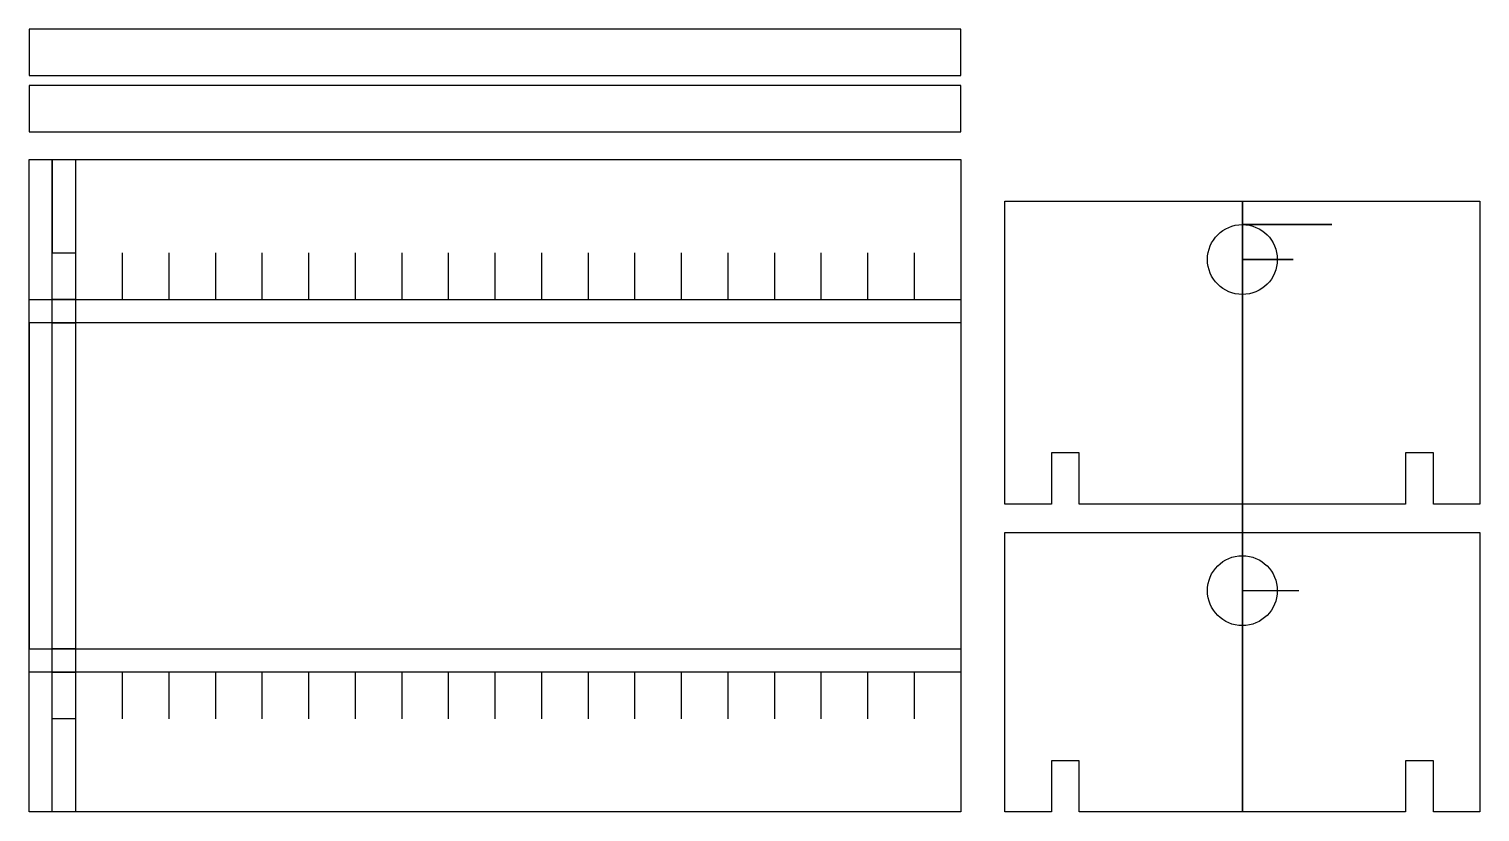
# Model space of a CAD drawing. Header units: millimetres. Extents: x 30 to 341, y 41 to 209.
import ezdxf

# ---------------------------------------------------------------- set-up
doc = ezdxf.new("R2010")
doc.units = ezdxf.units.MM

msp = doc.modelspace()

# ---------------------------------------------------------------- linework, layer by layer
at = {"color": 215, "true_color": 0xa953a0}
for p, q in [((29.8, 180.74), (39.8, 180.74)), ((34.8, 40.74), (34.8, 180.74)), ((34.8, 180.74), (34.8, 160.74)), ((39.8, 180.74), (39.8, 40.74)), ((229.8, 180.74), (229.8, 145.74)), ((290.25, 40.74), (290.25, 171.79)), ((290.25, 171.79), (290.25, 166.79)), ((290.25, 166.79), (309.44, 166.79)), ((309.44, 166.79), (290.25, 166.79)), ((290.25, 166.79), (290.25, 159.29)), ((34.8, 160.74), (39.8, 160.74)), ((290.25, 159.29), (301.12, 159.29)), ((301.12, 159.29), (290.25, 159.29)), ((290.25, 159.29), (290.25, 100.74)), ((29.8, 145.74), (29.8, 150.74)), ((29.8, 145.74), (29.8, 75.74)), ((239.25, 100.74), (290.25, 100.74)), ((290.25, 100.74), (290.25, 40.74)), ((290.25, 100.74), (290.25, 88.24)), ((290.25, 88.24), (302.35, 88.24)), ((229.8, 75.74), (229.8, 70.74)), ((39.8, 40.74), (34.8, 40.74))]:
    msp.add_line(p, q, dxfattribs=at)
for p, q in [((239.25, 106.79), (239.25, 171.79)), ((239.25, 171.79), (341.25, 171.79)), ((341.25, 171.79), (341.25, 106.79)), ((34.8, 160.74), (39.8, 160.74)), ((34.8, 150.74), (34.8, 160.74)), ((39.8, 160.74), (39.8, 150.74)), ((39.8, 150.74), (34.8, 150.74)), ((34.8, 145.74), (39.8, 145.74)), ((34.8, 75.74), (34.8, 145.74)), ((39.8, 145.74), (39.8, 75.74)), ((255.25, 117.79), (249.25, 117.79)), ((249.25, 117.79), (249.25, 106.79)), ((255.25, 106.79), (255.25, 117.79)), ((331.25, 117.79), (325.25, 117.79)), ((325.25, 117.79), (325.25, 106.79)), ((331.25, 106.79), (331.25, 117.79)), ((249.25, 106.79), (239.25, 106.79)), ((325.25, 106.79), (255.25, 106.79)), ((341.25, 106.79), (331.25, 106.79)), ((239.25, 40.74), (239.25, 100.74)), ((239.25, 100.74), (341.25, 100.74)), ((341.25, 100.74), (341.25, 40.74)), ((39.8, 75.74), (34.8, 75.74)), ((34.8, 70.74), (39.8, 70.74)), ((34.8, 60.74), (34.8, 70.74)), ((39.8, 70.74), (39.8, 60.74)), ((39.8, 60.74), (34.8, 60.74)), ((255.25, 51.74), (249.25, 51.74)), ((249.25, 51.74), (249.25, 40.74)), ((255.25, 40.74), (255.25, 51.74)), ((331.25, 51.74), (325.25, 51.74)), ((325.25, 51.74), (325.25, 40.74)), ((331.25, 40.74), (331.25, 51.74)), ((249.25, 40.74), (239.25, 40.74)), ((325.25, 40.74), (255.25, 40.74)), ((341.25, 40.74), (331.25, 40.74))]:
    msp.add_line(p, q)
at = {"color": 41, "true_color": 0xf4ee51}
for p, q in [((49.8, 160.74), (49.8, 150.74)), ((59.8, 160.74), (59.8, 150.74)), ((69.8, 160.74), (69.8, 150.74)), ((79.8, 160.74), (79.8, 150.74)), ((89.8, 160.74), (89.8, 150.74)), ((99.8, 160.74), (99.8, 150.74)), ((109.8, 160.74), (109.8, 150.74)), ((119.8, 160.74), (119.8, 150.74)), ((129.8, 160.74), (129.8, 150.74)), ((139.8, 160.74), (139.8, 150.74)), ((149.8, 160.74), (149.8, 150.74)), ((159.8, 160.74), (159.8, 150.74)), ((169.8, 160.74), (169.8, 150.74)), ((179.8, 160.74), (179.8, 150.74)), ((189.8, 160.74), (189.8, 150.74)), ((199.8, 160.74), (199.8, 150.74)), ((209.8, 160.74), (209.8, 150.74)), ((219.8, 160.74), (219.8, 150.74)), ((29.8, 150.74), (229.8, 150.74)), ((229.8, 145.74), (29.8, 145.74)), ((29.8, 75.74), (229.8, 75.74)), ((229.8, 70.74), (29.8, 70.74)), ((49.8, 70.74), (49.8, 60.74)), ((59.8, 70.74), (59.8, 60.74)), ((69.8, 70.74), (69.8, 60.74)), ((79.8, 70.74), (79.8, 60.74)), ((89.8, 70.74), (89.8, 60.74)), ((99.8, 70.74), (99.8, 60.74)), ((109.8, 70.74), (109.8, 60.74)), ((119.8, 70.74), (119.8, 60.74)), ((129.8, 70.74), (129.8, 60.74)), ((139.8, 70.74), (139.8, 60.74)), ((149.8, 70.74), (149.8, 60.74)), ((159.8, 70.74), (159.8, 60.74)), ((169.8, 70.74), (169.8, 60.74)), ((179.8, 70.74), (179.8, 60.74)), ((189.8, 70.74), (189.8, 60.74)), ((199.8, 70.74), (199.8, 60.74)), ((209.8, 70.74), (209.8, 60.74)), ((219.8, 70.74), (219.8, 60.74))]:
    msp.add_line(p, q, dxfattribs=at)
for points in [[(29.8, 198.76), (229.8, 198.76), (229.8, 208.76), (29.8, 208.76)], [(29.8, 186.67), (229.8, 186.67), (229.8, 196.67), (29.8, 196.67)], [(29.8, 180.74), (229.8, 180.74), (229.8, 40.74), (29.8, 40.74)]]:
    msp.add_lwpolyline(points, close=True)
for centre in [(290.25, 159.29), (290.25, 88.24)]:
    msp.add_circle(centre, 7.5)

doc.saveas('drawing.dxf')
